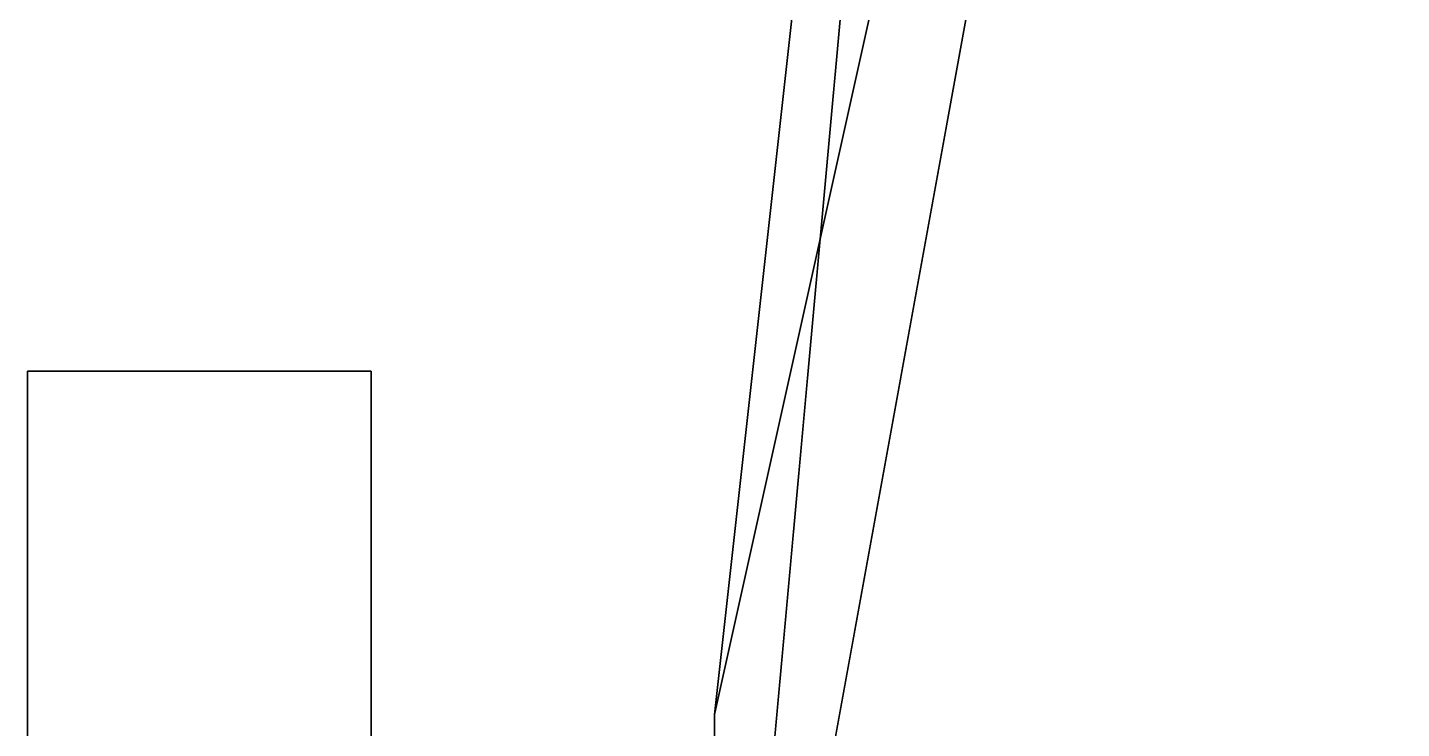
# Model space of a CAD drawing. Extents: x -42728 to 99010, y -18674 to 47645.
# Drawn here: x 67994 to 68174, y 30800.9 to 30892.8 of the extents above; entities that cross this region are included whole.
import ezdxf

# ---------------------------------------------------------------- set-up
doc = ezdxf.new("R2010")
doc.units = 0
doc.header["$LTSCALE"] = 100
doc.header["$MEASUREMENT"] = 0
doc.layers.get('0').update_dxf_attribs({"linetype": 'CONTINUOUS'})
doc.layers.add('00-ELE', color=2, linetype='CONTINUOUS')

# ---------------------------------------------------------------- blocks, each defined once
blk = doc.blocks.new('A$C5B331D8A')
at = {"color": 7, "linetype": 'Continuous'}
for p, q in [((2.4047, 18.7421), (4.4047, 29.7421)), ((4.4047, 29.7421), (2.4047, 18.7421)), ((2.4047, 18.7421), (3.4047, 29.7421)), ((2.4047, 18.7421), (3.4047, 29.7421)), ((3.4047, 29.7421), (2.4047, 18.7421)), ((3.4047, 29.7421), (2.4047, 18.7421)), ((4.4047, 29.7421), (2.4047, 18.7421)), ((2.4047, 18.7421), (3.4047, 29.7421)), ((2.4047, 18.7421), (4.4047, 29.7421)), ((2.4047, 18.7421), (4.4047, 29.7421)), ((4.4047, 29.7421), (2.4047, 18.7421)), ((4.4047, 29.7421), (2.4047, 18.7421)), ((4.4047, 29.7421), (2.4047, 18.7421)), ((2.4047, 18.7421), (4.4047, 29.7421)), ((4.4047, 29.7421), (2.4047, 18.7421)), ((4.4047, 29.7421), (2.4047, 20.7421)), ((4.4047, 29.7421), (2.4047, 20.7421)), ((4.4047, 29.7421), (2.4047, 20.7421)), ((4.4047, 29.7421), (2.4047, 20.7421)), ((2.4047, 20.7421), (4.4047, 29.7421)), ((2.4047, 20.7421), (3.4047, 29.7421)), ((2.4047, 20.7421), (4.4047, 29.7421)), ((3.4047, 29.7421), (2.4047, 20.7421)), ((3.4047, 29.7421), (2.4047, 18.7421)), ((0.4047, 20.7421), (0.4047, 21.7421)), ((0.4047, 21.7421), (1.4047, 21.7421)), ((0.4047, 20.7421), (0.4047, 21.7421)), ((0.4047, 21.7421), (0.4047, 21.7421)), ((0.4047, 21.7421), (0.4047, 20.7421)), ((0.4047, 20.7421), (0.4047, 21.7421)), ((0.4047, 21.7421), (0.4047, 21.7421)), ((0.4047, 21.7421), (0.4047, 20.7421)), ((0.4047, 20.7421), (0.4047, 21.7421)), ((0.4047, 21.7421), (0.4047, 20.7421)), ((1.4047, 21.7421), (0.4047, 21.7421)), ((0.4047, 21.7421), (0.4047, 21.7421)), ((0.4047, 21.7421), (1.4047, 21.7421)), ((0.4047, 21.7421), (0.4047, 21.7421)), ((0.4047, 21.7421), (0.4047, 21.7421)), ((0.4047, 21.7421), (0.4047, 21.7421)), ((0.4047, 21.7421), (0.4047, 21.7421)), ((0.4047, 21.7421), (0.4047, 21.7421)), ((0.4047, 21.7421), (0.4047, 21.7421)), ((0.4047, 21.7421), (0.4047, 21.7421)), ((0.4047, 21.7421), (0.4047, 21.7421)), ((0.4047, 21.7421), (0.4047, 20.7421)), ((0.4047, 20.7421), (0.4047, 21.7421)), ((0.4047, 21.7421), (0.4047, 21.7421)), ((0.4047, 21.7421), (0.4047, 21.7421)), ((0.4047, 20.7421), (0.4047, 21.7421)), ((0.4047, 21.7421), (0.4047, 20.7421)), ((1.4047, 21.7421), (0.4047, 21.7421)), ((0.4047, 21.7421), (0.4047, 21.7421)), ((0.4047, 21.7421), (1.4047, 21.7421)), ((0.4047, 21.7421), (0.4047, 21.7421)), ((0.4047, 21.7421), (0.4047, 21.7421)), ((0.4047, 21.7421), (0.4047, 21.7421)), ((0.4047, 21.7421), (0.4047, 21.7421)), ((0.4047, 21.7421), (0.4047, 21.7421)), ((0.4047, 21.7421), (0.4047, 21.7421)), ((0.4047, 21.7421), (0.4047, 21.7421)), ((0.4047, 21.7421), (0.4047, 21.7421)), ((0.4047, 21.7421), (0.4047, 21.7421)), ((0.4047, 21.7421), (0.4047, 21.7421)), ((0.4047, 21.7421), (0.4047, 21.7421)), ((0.4047, 21.7421), (0.4047, 21.7421)), ((0.4047, 21.7421), (0.4047, 20.7421)), ((0.4047, 20.7421), (0.4047, 21.7421)), ((0.4047, 21.7421), (0.4047, 21.7421)), ((0.4047, 21.7421), (0.4047, 21.7421)), ((0.4047, 20.7421), (0.4047, 21.7421)), ((0.4047, 21.7421), (0.4047, 20.7421)), ((1.4047, 21.7421), (0.4047, 21.7421)), ((0.4047, 21.7421), (0.4047, 21.7421)), ((0.4047, 21.7421), (1.4047, 21.7421)), ((0.4047, 21.7421), (0.4047, 21.7421)), ((0.4047, 21.7421), (0.4047, 21.7421)), ((0.4047, 21.7421), (0.4047, 21.7421)), ((0.4047, 21.7421), (0.4047, 21.7421)), ((0.4047, 21.7421), (0.4047, 21.7421)), ((0.4047, 21.7421), (0.4047, 21.7421)), ((0.4047, 21.7421), (0.4047, 21.7421)), ((0.4047, 21.7421), (0.4047, 21.7421)), ((0.4047, 21.7421), (0.4047, 21.7421)), ((0.4047, 21.7421), (0.4047, 21.7421)), ((0.4047, 21.7421), (0.4047, 21.7421)), ((0.4047, 21.7421), (0.4047, 21.7421)), ((0.4047, 21.7421), (0.4047, 21.7421)), ((0.4047, 21.7421), (0.4047, 21.7421)), ((0.4047, 21.7421), (0.4047, 21.7421)), ((0.4047, 21.7421), (0.4047, 21.7421)), ((0.4047, 21.7421), (0.4047, 20.7421)), ((0.4047, 20.7421), (0.4047, 21.7421)), ((0.4047, 21.7421), (0.4047, 21.7421)), ((0.4047, 21.7421), (0.4047, 21.7421)), ((0.4047, 20.7421), (0.4047, 21.7421)), ((0.4047, 21.7421), (0.4047, 20.7421)), ((1.4047, 21.7421), (0.4047, 21.7421)), ((0.4047, 21.7421), (0.4047, 21.7421)), ((0.4047, 21.7421), (1.4047, 21.7421)), ((0.4047, 21.7421), (0.4047, 21.7421)), ((0.4047, 21.7421), (0.4047, 21.7421)), ((0.4047, 21.7421), (0.4047, 21.7421)), ((0.4047, 21.7421), (0.4047, 21.7421)), ((0.4047, 21.7421), (0.4047, 21.7421)), ((0.4047, 21.7421), (0.4047, 21.7421)), ((0.4047, 21.7421), (0.4047, 21.7421)), ((0.4047, 21.7421), (0.4047, 21.7421)), ((0.4047, 21.7421), (0.4047, 21.7421)), ((0.4047, 21.7421), (0.4047, 21.7421)), ((0.4047, 21.7421), (0.4047, 21.7421)), ((0.4047, 21.7421), (0.4047, 21.7421)), ((0.4047, 21.7421), (0.4047, 21.7421)), ((0.4047, 21.7421), (0.4047, 21.7421)), ((0.4047, 21.7421), (0.4047, 21.7421)), ((0.4047, 21.7421), (0.4047, 21.7421)), ((0.4047, 21.7421), (0.4047, 21.7421)), ((0.4047, 21.7421), (0.4047, 21.7421)), ((0.4047, 21.7421), (0.4047, 21.7421)), ((0.4047, 21.7421), (0.4047, 21.7421)), ((0.4047, 21.7421), (0.4047, 20.7421)), ((0.4047, 20.7421), (0.4047, 21.7421)), ((0.4047, 21.7421), (0.4047, 21.7421)), ((1.4047, 21.7421), (0.4047, 21.7421)), ((0.4047, 21.7421), (0.4047, 21.7421)), ((0.4047, 21.7421), (1.4047, 21.7421)), ((0.4047, 21.7421), (0.4047, 21.7421)), ((0.4047, 21.7421), (0.4047, 21.7421)), ((0.4047, 21.7421), (0.4047, 21.7421)), ((0.4047, 21.7421), (0.4047, 21.7421)), ((0.4047, 21.7421), (0.4047, 21.7421)), ((0.4047, 21.7421), (0.4047, 21.7421)), ((0.4047, 21.7421), (0.4047, 21.7421)), ((0.4047, 21.7421), (0.4047, 21.7421)), ((0.4047, 21.7421), (0.4047, 21.7421)), ((0.4047, 21.7421), (0.4047, 21.7421)), ((0.4047, 21.7421), (0.4047, 21.7421)), ((0.4047, 21.7421), (0.4047, 21.7421)), ((0.4047, 21.7421), (0.4047, 21.7421)), ((0.4047, 21.7421), (0.4047, 21.7421)), ((0.4047, 21.7421), (0.4047, 21.7421)), ((0.4047, 21.7421), (0.4047, 21.7421)), ((0.4047, 21.7421), (0.4047, 21.7421)), ((0.4047, 21.7421), (0.4047, 21.7421)), ((0.4047, 21.7421), (0.4047, 21.7421)), ((0.4047, 21.7421), (0.4047, 21.7421)), ((0.4047, 21.7421), (0.4047, 20.7421)), ((0.4047, 20.7421), (0.4047, 21.7421)), ((0.4047, 21.7421), (0.4047, 21.7421)), ((1.4047, 21.7421), (0.4047, 21.7421)), ((0.4047, 21.7421), (0.4047, 21.7421)), ((0.4047, 21.7421), (1.4047, 21.7421)), ((0.4047, 21.7421), (0.4047, 21.7421)), ((0.4047, 21.7421), (0.4047, 21.7421)), ((0.4047, 21.7421), (0.4047, 21.7421)), ((0.4047, 21.7421), (0.4047, 21.7421)), ((0.4047, 21.7421), (0.4047, 21.7421)), ((0.4047, 21.7421), (0.4047, 21.7421)), ((0.4047, 21.7421), (0.4047, 21.7421)), ((0.4047, 21.7421), (0.4047, 21.7421)), ((0.4047, 21.7421), (0.4047, 21.7421)), ((0.4047, 21.7421), (0.4047, 21.7421)), ((0.4047, 21.7421), (0.4047, 21.7421)), ((0.4047, 21.7421), (0.4047, 21.7421)), ((0.4047, 21.7421), (0.4047, 21.7421)), ((0.4047, 21.7421), (0.4047, 21.7421)), ((0.4047, 21.7421), (0.4047, 21.7421)), ((0.4047, 21.7421), (0.4047, 21.7421)), ((0.4047, 21.7421), (0.4047, 21.7421)), ((0.4047, 21.7421), (0.4047, 21.7421)), ((0.4047, 21.7421), (0.4047, 21.7421)), ((0.4047, 21.7421), (0.4047, 21.7421)), ((0.4047, 21.7421), (0.4047, 20.7421)), ((0.4047, 20.7421), (0.4047, 21.7421)), ((0.4047, 21.7421), (0.4047, 21.7421)), ((1.4047, 21.7421), (0.4047, 21.7421)), ((0.4047, 21.7421), (0.4047, 21.7421)), ((0.4047, 21.7421), (1.4047, 21.7421)), ((0.4047, 21.7421), (0.4047, 21.7421)), ((0.4047, 21.7421), (0.4047, 21.7421)), ((0.4047, 21.7421), (0.4047, 21.7421)), ((0.4047, 21.7421), (0.4047, 21.7421)), ((0.4047, 21.7421), (0.4047, 21.7421)), ((0.4047, 21.7421), (0.4047, 21.7421)), ((0.4047, 21.7421), (0.4047, 21.7421)), ((0.4047, 21.7421), (0.4047, 21.7421)), ((0.4047, 21.7421), (0.4047, 21.7421)), ((0.4047, 21.7421), (0.4047, 21.7421)), ((0.4047, 21.7421), (0.4047, 21.7421)), ((0.4047, 21.7421), (0.4047, 21.7421)), ((0.4047, 21.7421), (0.4047, 21.7421)), ((0.4047, 21.7421), (0.4047, 21.7421)), ((0.4047, 21.7421), (0.4047, 21.7421)), ((0.4047, 21.7421), (0.4047, 21.7421)), ((0.4047, 21.7421), (0.4047, 21.7421)), ((0.4047, 21.7421), (0.4047, 21.7421)), ((0.4047, 21.7421), (0.4047, 21.7421)), ((0.4047, 21.7421), (0.4047, 21.7421)), ((0.4047, 21.7421), (0.4047, 20.7421)), ((0.4047, 20.7421), (0.4047, 21.7421)), ((0.4047, 21.7421), (0.4047, 21.7421)), ((1.4047, 21.7421), (0.4047, 21.7421)), ((0.4047, 21.7421), (0.4047, 21.7421)), ((0.4047, 21.7421), (1.4047, 21.7421)), ((0.4047, 21.7421), (0.4047, 21.7421)), ((0.4047, 21.7421), (0.4047, 21.7421)), ((0.4047, 21.7421), (0.4047, 21.7421)), ((0.4047, 21.7421), (0.4047, 21.7421)), ((0.4047, 21.7421), (0.4047, 21.7421)), ((0.4047, 21.7421), (0.4047, 21.7421)), ((0.4047, 21.7421), (0.4047, 21.7421)), ((0.4047, 21.7421), (0.4047, 21.7421)), ((0.4047, 21.7421), (0.4047, 21.7421)), ((0.4047, 21.7421), (0.4047, 21.7421)), ((0.4047, 21.7421), (0.4047, 21.7421)), ((0.4047, 21.7421), (0.4047, 21.7421)), ((0.4047, 21.7421), (0.4047, 21.7421)), ((0.4047, 21.7421), (0.4047, 21.7421)), ((0.4047, 21.7421), (0.4047, 21.7421)), ((0.4047, 21.7421), (0.4047, 21.7421)), ((0.4047, 21.7421), (0.4047, 21.7421)), ((0.4047, 21.7421), (0.4047, 21.7421)), ((0.4047, 21.7421), (0.4047, 21.7421)), ((0.4047, 21.7421), (0.4047, 21.7421)), ((0.4047, 21.7421), (0.4047, 20.7421)), ((0.4047, 20.7421), (0.4047, 21.7421)), ((0.4047, 21.7421), (0.4047, 21.7421)), ((1.4047, 21.7421), (0.4047, 21.7421)), ((0.4047, 21.7421), (0.4047, 21.7421)), ((0.4047, 21.7421), (1.4047, 21.7421)), ((0.4047, 21.7421), (0.4047, 21.7421)), ((0.4047, 21.7421), (0.4047, 21.7421)), ((0.4047, 21.7421), (0.4047, 21.7421)), ((0.4047, 21.7421), (0.4047, 21.7421)), ((0.4047, 21.7421), (0.4047, 21.7421)), ((0.4047, 21.7421), (0.4047, 21.7421)), ((0.4047, 21.7421), (0.4047, 21.7421)), ((0.4047, 21.7421), (0.4047, 21.7421)), ((0.4047, 21.7421), (0.4047, 21.7421)), ((0.4047, 21.7421), (0.4047, 21.7421)), ((0.4047, 21.7421), (0.4047, 21.7421)), ((0.4047, 21.7421), (0.4047, 21.7421)), ((0.4047, 21.7421), (0.4047, 21.7421)), ((0.4047, 21.7421), (0.4047, 21.7421)), ((0.4047, 21.7421), (0.4047, 21.7421)), ((0.4047, 21.7421), (0.4047, 21.7421)), ((0.4047, 21.7421), (0.4047, 21.7421)), ((0.4047, 21.7421), (0.4047, 21.7421)), ((0.4047, 21.7421), (0.4047, 21.7421)), ((0.4047, 21.7421), (0.4047, 21.7421)), ((0.4047, 21.7421), (0.4047, 20.7421)), ((0.4047, 20.7421), (0.4047, 21.7421)), ((0.4047, 21.7421), (0.4047, 21.7421)), ((1.4047, 21.7421), (0.4047, 21.7421)), ((0.4047, 21.7421), (0.4047, 21.7421)), ((0.4047, 21.7421), (1.4047, 21.7421)), ((0.4047, 21.7421), (0.4047, 21.7421)), ((0.4047, 21.7421), (0.4047, 21.7421)), ((0.4047, 21.7421), (0.4047, 21.7421)), ((0.4047, 21.7421), (0.4047, 21.7421)), ((0.4047, 21.7421), (0.4047, 21.7421)), ((0.4047, 21.7421), (0.4047, 21.7421)), ((0.4047, 21.7421), (0.4047, 21.7421)), ((0.4047, 21.7421), (0.4047, 21.7421)), ((0.4047, 21.7421), (0.4047, 21.7421)), ((0.4047, 21.7421), (0.4047, 21.7421)), ((0.4047, 21.7421), (0.4047, 21.7421)), ((0.4047, 21.7421), (0.4047, 21.7421)), ((0.4047, 21.7421), (0.4047, 21.7421)), ((0.4047, 21.7421), (0.4047, 21.7421)), ((0.4047, 21.7421), (0.4047, 21.7421)), ((0.4047, 21.7421), (0.4047, 21.7421)), ((0.4047, 21.7421), (0.4047, 21.7421)), ((0.4047, 21.7421), (0.4047, 20.7421)), ((0.4047, 20.7421), (0.4047, 21.7421)), ((0.4047, 21.7421), (0.4047, 21.7421)), ((0.4047, 21.7421), (0.4047, 20.7421)), ((0.4047, 20.7421), (0.4047, 21.7421)), ((1.4047, 21.7421), (0.4047, 21.7421)), ((0.4047, 21.7421), (0.4047, 21.7421)), ((0.4047, 21.7421), (1.4047, 21.7421)), ((0.4047, 21.7421), (0.4047, 21.7421)), ((0.4047, 21.7421), (0.4047, 21.7421)), ((0.4047, 21.7421), (0.4047, 21.7421)), ((0.4047, 21.7421), (0.4047, 21.7421)), ((0.4047, 21.7421), (0.4047, 21.7421)), ((0.4047, 21.7421), (0.4047, 21.7421)), ((0.4047, 21.7421), (0.4047, 21.7421)), ((0.4047, 21.7421), (0.4047, 21.7421)), ((0.4047, 21.7421), (0.4047, 21.7421)), ((0.4047, 21.7421), (0.4047, 21.7421)), ((0.4047, 21.7421), (0.4047, 21.7421)), ((0.4047, 21.7421), (0.4047, 21.7421)), ((0.4047, 21.7421), (0.4047, 21.7421)), ((0.4047, 21.7421), (0.4047, 20.7421)), ((0.4047, 20.7421), (0.4047, 21.7421)), ((0.4047, 21.7421), (0.4047, 21.7421)), ((0.4047, 21.7421), (0.4047, 20.7421)), ((0.4047, 20.7421), (0.4047, 21.7421)), ((1.4047, 21.7421), (0.4047, 21.7421)), ((0.4047, 21.7421), (0.4047, 21.7421)), ((0.4047, 21.7421), (1.4047, 21.7421)), ((0.4047, 21.7421), (0.4047, 21.7421)), ((0.4047, 21.7421), (0.4047, 21.7421)), ((0.4047, 21.7421), (0.4047, 21.7421)), ((0.4047, 21.7421), (0.4047, 21.7421)), ((0.4047, 21.7421), (0.4047, 21.7421)), ((0.4047, 21.7421), (0.4047, 21.7421)), ((0.4047, 21.7421), (0.4047, 21.7421)), ((0.4047, 21.7421), (0.4047, 21.7421)), ((0.4047, 21.7421), (0.4047, 21.7421)), ((0.4047, 21.7421), (0.4047, 21.7421)), ((0.4047, 21.7421), (0.4047, 21.7421)), ((0.4047, 21.7421), (0.4047, 21.7421)), ((0.4047, 21.7421), (0.4047, 20.7421)), ((0.4047, 20.7421), (0.4047, 21.7421)), ((0.4047, 21.7421), (0.4047, 21.7421)), ((1.4047, 21.7421), (0.4047, 21.7421)), ((0.4047, 21.7421), (0.4047, 20.7421)), ((0.4047, 21.7421), (0.4047, 21.7421)), ((0.4047, 21.7421), (0.4047, 20.7421)), ((0.4047, 20.7421), (0.4047, 21.7421)), ((0.4047, 21.7421), (0.4047, 21.7421)), ((0.4047, 21.7421), (0.4047, 20.7421)), ((0.4047, 20.7421), (0.4047, 21.7421)), ((0.4047, 21.7421), (0.4047, 21.7421)), ((0.4047, 21.7421), (0.4047, 20.7421)), ((0.4047, 20.7421), (0.4047, 21.7421)), ((0.4047, 21.7421), (0.4047, 20.7421)), ((0.4047, 20.7421), (0.4047, 21.7421)), ((1.4047, 20.7421), (1.4047, 21.7421)), ((1.4047, 21.7421), (1.4047, 20.7421)), ((1.4047, 20.7421), (1.4047, 21.7421)), ((1.4047, 21.7421), (1.4047, 21.7421)), ((1.4047, 21.7421), (1.4047, 20.7421)), ((1.4047, 20.7421), (1.4047, 21.7421)), ((1.4047, 21.7421), (1.4047, 21.7421)), ((1.4047, 21.7421), (1.4047, 20.7421)), ((1.4047, 21.7421), (1.4047, 20.7421)), ((1.4047, 20.7421), (1.4047, 21.7421)), ((1.4047, 21.7421), (1.4047, 21.7421)), ((1.4047, 21.7421), (1.4047, 21.7421)), ((1.4047, 21.7421), (1.4047, 20.7421)), ((1.4047, 21.7421), (1.4047, 21.7421)), ((1.4047, 21.7421), (1.4047, 21.7421)), ((1.4047, 21.7421), (1.4047, 21.7421)), ((1.4047, 21.7421), (1.4047, 21.7421)), ((1.4047, 21.7421), (1.4047, 21.7421)), ((1.4047, 21.7421), (1.4047, 21.7421)), ((1.4047, 21.7421), (1.4047, 21.7421)), ((1.4047, 21.7421), (1.4047, 21.7421)), ((1.4047, 21.7421), (1.4047, 21.7421)), ((1.4047, 20.7421), (1.4047, 21.7421)), ((1.4047, 21.7421), (1.4047, 20.7421)), ((1.4047, 21.7421), (1.4047, 21.7421)), ((1.4047, 21.7421), (1.4047, 21.7421)), ((1.4047, 21.7421), (1.4047, 21.7421)), ((1.4047, 21.7421), (1.4047, 21.7421)), ((1.4047, 21.7421), (1.4047, 21.7421)), ((1.4047, 21.7421), (1.4047, 21.7421)), ((1.4047, 21.7421), (1.4047, 21.7421)), ((1.4047, 21.7421), (1.4047, 21.7421)), ((1.4047, 21.7421), (1.4047, 21.7421)), ((1.4047, 21.7421), (1.4047, 21.7421)), ((1.4047, 21.7421), (1.4047, 21.7421)), ((1.4047, 21.7421), (1.4047, 21.7421)), ((1.4047, 21.7421), (1.4047, 21.7421)), ((1.4047, 20.7421), (1.4047, 21.7421)), ((1.4047, 21.7421), (1.4047, 20.7421)), ((1.4047, 20.7421), (1.4047, 21.7421)), ((1.4047, 21.7421), (1.4047, 21.7421)), ((1.4047, 21.7421), (1.4047, 21.7421)), ((1.4047, 21.7421), (1.4047, 20.7421)), ((1.4047, 21.7421), (1.4047, 21.7421)), ((1.4047, 21.7421), (1.4047, 21.7421)), ((1.4047, 21.7421), (1.4047, 21.7421)), ((1.4047, 21.7421), (1.4047, 21.7421)), ((1.4047, 21.7421), (1.4047, 21.7421)), ((1.4047, 21.7421), (1.4047, 21.7421)), ((1.4047, 21.7421), (1.4047, 21.7421)), ((1.4047, 21.7421), (1.4047, 21.7421)), ((1.4047, 21.7421), (1.4047, 21.7421)), ((1.4047, 21.7421), (1.4047, 21.7421)), ((1.4047, 21.7421), (1.4047, 21.7421)), ((1.4047, 21.7421), (1.4047, 21.7421)), ((1.4047, 21.7421), (1.4047, 21.7421)), ((1.4047, 20.7421), (1.4047, 21.7421)), ((1.4047, 21.7421), (1.4047, 20.7421)), ((1.4047, 20.7421), (1.4047, 21.7421)), ((1.4047, 21.7421), (1.4047, 21.7421)), ((1.4047, 21.7421), (1.4047, 21.7421)), ((1.4047, 21.7421), (1.4047, 20.7421)), ((1.4047, 21.7421), (1.4047, 21.7421)), ((1.4047, 21.7421), (1.4047, 21.7421)), ((1.4047, 21.7421), (1.4047, 21.7421)), ((1.4047, 21.7421), (1.4047, 21.7421)), ((1.4047, 21.7421), (1.4047, 21.7421)), ((1.4047, 21.7421), (1.4047, 21.7421)), ((1.4047, 21.7421), (1.4047, 21.7421)), ((1.4047, 21.7421), (1.4047, 21.7421)), ((1.4047, 21.7421), (1.4047, 21.7421)), ((1.4047, 21.7421), (1.4047, 21.7421)), ((1.4047, 21.7421), (1.4047, 21.7421)), ((1.4047, 21.7421), (1.4047, 21.7421)), ((1.4047, 21.7421), (1.4047, 21.7421)), ((1.4047, 21.7421), (1.4047, 21.7421)), ((1.4047, 21.7421), (1.4047, 21.7421)), ((1.4047, 21.7421), (1.4047, 21.7421)), ((1.4047, 21.7421), (1.4047, 21.7421)), ((1.4047, 20.7421), (1.4047, 21.7421)), ((1.4047, 21.7421), (1.4047, 21.7421)), ((1.4047, 21.7421), (1.4047, 20.7421)), ((1.4047, 21.7421), (1.4047, 21.7421)), ((1.4047, 21.7421), (1.4047, 21.7421)), ((1.4047, 21.7421), (1.4047, 21.7421)), ((1.4047, 21.7421), (1.4047, 21.7421)), ((1.4047, 21.7421), (1.4047, 21.7421)), ((1.4047, 21.7421), (1.4047, 21.7421)), ((1.4047, 21.7421), (1.4047, 21.7421)), ((1.4047, 21.7421), (1.4047, 21.7421)), ((1.4047, 21.7421), (1.4047, 21.7421)), ((1.4047, 21.7421), (1.4047, 21.7421)), ((1.4047, 21.7421), (1.4047, 21.7421)), ((1.4047, 21.7421), (1.4047, 21.7421)), ((1.4047, 21.7421), (1.4047, 21.7421)), ((1.4047, 21.7421), (1.4047, 21.7421)), ((1.4047, 21.7421), (1.4047, 21.7421)), ((1.4047, 21.7421), (1.4047, 21.7421)), ((1.4047, 21.7421), (1.4047, 21.7421)), ((1.4047, 21.7421), (1.4047, 21.7421)), ((1.4047, 21.7421), (1.4047, 21.7421)), ((1.4047, 21.7421), (1.4047, 21.7421)), ((1.4047, 21.7421), (1.4047, 21.7421)), ((1.4047, 20.7421), (1.4047, 21.7421)), ((1.4047, 21.7421), (1.4047, 21.7421)), ((1.4047, 21.7421), (1.4047, 20.7421)), ((1.4047, 21.7421), (1.4047, 21.7421)), ((1.4047, 21.7421), (1.4047, 21.7421)), ((1.4047, 21.7421), (1.4047, 21.7421)), ((1.4047, 21.7421), (1.4047, 21.7421)), ((1.4047, 21.7421), (1.4047, 21.7421)), ((1.4047, 21.7421), (1.4047, 21.7421)), ((1.4047, 21.7421), (1.4047, 21.7421)), ((1.4047, 21.7421), (1.4047, 21.7421)), ((1.4047, 21.7421), (1.4047, 21.7421)), ((1.4047, 21.7421), (1.4047, 21.7421)), ((1.4047, 21.7421), (1.4047, 21.7421)), ((1.4047, 21.7421), (1.4047, 21.7421)), ((1.4047, 21.7421), (1.4047, 21.7421)), ((1.4047, 21.7421), (1.4047, 21.7421)), ((1.4047, 21.7421), (1.4047, 21.7421)), ((1.4047, 21.7421), (1.4047, 21.7421)), ((1.4047, 21.7421), (1.4047, 21.7421)), ((1.4047, 21.7421), (1.4047, 21.7421)), ((1.4047, 21.7421), (1.4047, 21.7421)), ((1.4047, 21.7421), (1.4047, 21.7421)), ((1.4047, 21.7421), (1.4047, 21.7421)), ((1.4047, 20.7421), (1.4047, 21.7421)), ((1.4047, 21.7421), (1.4047, 21.7421)), ((1.4047, 21.7421), (1.4047, 20.7421)), ((1.4047, 21.7421), (1.4047, 21.7421)), ((1.4047, 21.7421), (1.4047, 21.7421)), ((1.4047, 21.7421), (1.4047, 21.7421)), ((1.4047, 21.7421), (1.4047, 21.7421)), ((1.4047, 21.7421), (1.4047, 21.7421)), ((1.4047, 21.7421), (1.4047, 21.7421)), ((1.4047, 21.7421), (1.4047, 21.7421)), ((1.4047, 21.7421), (1.4047, 21.7421)), ((1.4047, 21.7421), (1.4047, 21.7421)), ((1.4047, 21.7421), (1.4047, 21.7421)), ((1.4047, 21.7421), (1.4047, 21.7421)), ((1.4047, 21.7421), (1.4047, 21.7421)), ((1.4047, 21.7421), (1.4047, 21.7421)), ((1.4047, 21.7421), (1.4047, 21.7421)), ((1.4047, 21.7421), (1.4047, 21.7421)), ((1.4047, 21.7421), (1.4047, 21.7421)), ((1.4047, 21.7421), (1.4047, 21.7421)), ((1.4047, 21.7421), (1.4047, 21.7421)), ((1.4047, 21.7421), (1.4047, 21.7421)), ((1.4047, 21.7421), (1.4047, 21.7421)), ((1.4047, 21.7421), (1.4047, 21.7421)), ((1.4047, 20.7421), (1.4047, 21.7421)), ((1.4047, 21.7421), (1.4047, 21.7421)), ((1.4047, 21.7421), (1.4047, 20.7421)), ((1.4047, 21.7421), (1.4047, 21.7421)), ((1.4047, 21.7421), (1.4047, 21.7421)), ((1.4047, 21.7421), (1.4047, 21.7421)), ((1.4047, 21.7421), (1.4047, 21.7421)), ((1.4047, 21.7421), (1.4047, 21.7421)), ((1.4047, 21.7421), (1.4047, 21.7421)), ((1.4047, 21.7421), (1.4047, 21.7421)), ((1.4047, 21.7421), (1.4047, 21.7421)), ((1.4047, 21.7421), (1.4047, 21.7421)), ((1.4047, 21.7421), (1.4047, 21.7421)), ((1.4047, 21.7421), (1.4047, 21.7421)), ((1.4047, 21.7421), (1.4047, 21.7421)), ((1.4047, 21.7421), (1.4047, 21.7421)), ((1.4047, 21.7421), (1.4047, 21.7421)), ((1.4047, 21.7421), (1.4047, 21.7421)), ((1.4047, 21.7421), (1.4047, 21.7421)), ((1.4047, 21.7421), (1.4047, 21.7421)), ((1.4047, 21.7421), (1.4047, 21.7421)), ((1.4047, 21.7421), (1.4047, 21.7421)), ((1.4047, 21.7421), (1.4047, 21.7421)), ((1.4047, 21.7421), (1.4047, 21.7421)), ((1.4047, 20.7421), (1.4047, 21.7421)), ((1.4047, 21.7421), (1.4047, 21.7421)), ((1.4047, 21.7421), (1.4047, 20.7421)), ((1.4047, 21.7421), (1.4047, 21.7421)), ((1.4047, 21.7421), (1.4047, 21.7421)), ((1.4047, 21.7421), (1.4047, 21.7421)), ((1.4047, 21.7421), (1.4047, 21.7421)), ((1.4047, 21.7421), (1.4047, 21.7421)), ((1.4047, 21.7421), (1.4047, 21.7421)), ((1.4047, 21.7421), (1.4047, 21.7421)), ((1.4047, 21.7421), (1.4047, 21.7421)), ((1.4047, 21.7421), (1.4047, 21.7421)), ((1.4047, 21.7421), (1.4047, 21.7421)), ((1.4047, 21.7421), (1.4047, 21.7421)), ((1.4047, 21.7421), (1.4047, 21.7421)), ((1.4047, 21.7421), (1.4047, 21.7421)), ((1.4047, 21.7421), (1.4047, 21.7421)), ((1.4047, 21.7421), (1.4047, 21.7421)), ((1.4047, 21.7421), (1.4047, 21.7421)), ((1.4047, 21.7421), (1.4047, 21.7421)), ((1.4047, 21.7421), (1.4047, 21.7421)), ((1.4047, 21.7421), (1.4047, 21.7421)), ((1.4047, 21.7421), (1.4047, 21.7421)), ((1.4047, 21.7421), (1.4047, 21.7421)), ((1.4047, 20.7421), (1.4047, 21.7421)), ((1.4047, 21.7421), (1.4047, 21.7421)), ((1.4047, 21.7421), (1.4047, 20.7421)), ((1.4047, 21.7421), (1.4047, 21.7421)), ((1.4047, 21.7421), (1.4047, 21.7421)), ((1.4047, 21.7421), (1.4047, 21.7421)), ((1.4047, 21.7421), (1.4047, 21.7421)), ((1.4047, 21.7421), (1.4047, 21.7421)), ((1.4047, 21.7421), (1.4047, 21.7421)), ((1.4047, 21.7421), (1.4047, 21.7421)), ((1.4047, 21.7421), (1.4047, 21.7421)), ((1.4047, 21.7421), (1.4047, 21.7421)), ((1.4047, 21.7421), (1.4047, 21.7421)), ((1.4047, 21.7421), (1.4047, 21.7421)), ((1.4047, 21.7421), (1.4047, 21.7421)), ((1.4047, 21.7421), (1.4047, 21.7421)), ((1.4047, 21.7421), (1.4047, 21.7421)), ((1.4047, 21.7421), (1.4047, 21.7421)), ((1.4047, 21.7421), (1.4047, 21.7421)), ((1.4047, 21.7421), (1.4047, 21.7421)), ((1.4047, 21.7421), (1.4047, 21.7421)), ((1.4047, 21.7421), (1.4047, 21.7421)), ((1.4047, 21.7421), (1.4047, 21.7421)), ((1.4047, 21.7421), (1.4047, 21.7421)), ((1.4047, 20.7421), (1.4047, 21.7421)), ((1.4047, 21.7421), (1.4047, 20.7421)), ((1.4047, 21.7421), (1.4047, 21.7421)), ((1.4047, 21.7421), (1.4047, 21.7421)), ((1.4047, 21.7421), (1.4047, 20.7421)), ((1.4047, 20.7421), (1.4047, 21.7421)), ((1.4047, 21.7421), (1.4047, 21.7421)), ((1.4047, 21.7421), (1.4047, 21.7421)), ((1.4047, 21.7421), (1.4047, 21.7421)), ((1.4047, 21.7421), (1.4047, 21.7421)), ((1.4047, 21.7421), (1.4047, 21.7421)), ((1.4047, 21.7421), (1.4047, 21.7421)), ((1.4047, 21.7421), (1.4047, 21.7421)), ((1.4047, 21.7421), (1.4047, 21.7421)), ((1.4047, 21.7421), (1.4047, 21.7421)), ((1.4047, 21.7421), (1.4047, 21.7421)), ((1.4047, 21.7421), (1.4047, 21.7421)), ((1.4047, 21.7421), (1.4047, 21.7421)), ((1.4047, 21.7421), (1.4047, 21.7421)), ((1.4047, 21.7421), (1.4047, 21.7421)), ((1.4047, 21.7421), (1.4047, 21.7421)), ((1.4047, 21.7421), (1.4047, 21.7421)), ((1.4047, 21.7421), (1.4047, 21.7421)), ((1.4047, 20.7421), (1.4047, 21.7421)), ((1.4047, 21.7421), (1.4047, 20.7421)), ((1.4047, 21.7421), (1.4047, 21.7421)), ((1.4047, 21.7421), (1.4047, 21.7421)), ((1.4047, 21.7421), (1.4047, 20.7421)), ((1.4047, 20.7421), (1.4047, 21.7421)), ((1.4047, 21.7421), (1.4047, 21.7421)), ((1.4047, 21.7421), (1.4047, 21.7421)), ((1.4047, 21.7421), (1.4047, 21.7421)), ((1.4047, 21.7421), (1.4047, 21.7421)), ((1.4047, 21.7421), (1.4047, 21.7421)), ((1.4047, 21.7421), (1.4047, 21.7421)), ((1.4047, 21.7421), (1.4047, 21.7421)), ((1.4047, 21.7421), (1.4047, 21.7421)), ((1.4047, 21.7421), (1.4047, 21.7421)), ((1.4047, 21.7421), (1.4047, 21.7421)), ((1.4047, 21.7421), (1.4047, 21.7421)), ((1.4047, 21.7421), (1.4047, 21.7421)), ((1.4047, 21.7421), (1.4047, 21.7421)), ((1.4047, 20.7421), (1.4047, 21.7421)), ((1.4047, 21.7421), (1.4047, 21.7421)), ((1.4047, 21.7421), (1.4047, 20.7421)), ((1.4047, 21.7421), (1.4047, 21.7421)), ((1.4047, 21.7421), (1.4047, 20.7421)), ((1.4047, 20.7421), (1.4047, 21.7421)), ((1.4047, 21.7421), (1.4047, 21.7421)), ((1.4047, 21.7421), (1.4047, 20.7421)), ((1.4047, 20.7421), (1.4047, 21.7421)), ((1.4047, 21.7421), (1.4047, 21.7421)), ((1.4047, 21.7421), (1.4047, 20.7421)), ((1.4047, 20.7421), (1.4047, 21.7421)), ((1.4047, 20.7421), (1.4047, 21.7421)), ((1.4047, 20.7421), (1.4047, 21.7421)), ((1.4047, 21.7421), (1.4047, 20.7421)), ((0.4047, 18.7421), (0.4047, 20.7421)), ((0.4047, 18.7421), (0.4047, 20.7421)), ((0.4047, 20.7421), (0.4047, 20.7421)), ((0.4047, 20.7421), (0.4047, 18.7421)), ((0.4047, 18.7421), (0.4047, 20.7421)), ((0.4047, 20.7421), (0.4047, 20.7421)), ((0.4047, 20.7421), (0.4047, 18.7421)), ((0.4047, 18.7421), (0.4047, 20.7421)), ((0.4047, 20.7421), (0.4047, 20.7421)), ((0.4047, 20.7421), (0.4047, 18.7421)), ((0.4047, 18.7421), (0.4047, 20.7421)), ((0.4047, 20.7421), (0.4047, 18.7421)), ((0.4047, 20.7421), (0.4047, 20.7421)), ((0.4047, 20.7421), (0.4047, 20.7421)), ((0.4047, 20.7421), (0.4047, 20.7421)), ((0.4047, 20.7421), (0.4047, 20.7421)), ((0.4047, 20.7421), (0.4047, 20.7421)), ((0.4047, 20.7421), (0.4047, 20.7421)), ((0.4047, 20.7421), (0.4047, 20.7421)), ((0.4047, 20.7421), (0.4047, 20.7421)), ((0.4047, 20.7421), (0.4047, 20.7421)), ((0.4047, 20.7421), (0.4047, 20.7421)), ((0.4047, 20.7421), (0.4047, 20.7421)), ((0.4047, 20.7421), (0.4047, 20.7421)), ((0.4047, 20.7421), (0.4047, 20.7421)), ((0.4047, 20.7421), (0.4047, 18.7421)), ((0.4047, 18.7421), (0.4047, 20.7421)), ((0.4047, 20.7421), (0.4047, 20.7421)), ((0.4047, 20.7421), (0.4047, 20.7421)), ((0.4047, 18.7421), (0.4047, 20.7421)), ((0.4047, 20.7421), (0.4047, 20.7421)), ((0.4047, 20.7421), (0.4047, 18.7421)), ((0.4047, 18.7421), (0.4047, 20.7421)), ((0.4047, 20.7421), (0.4047, 20.7421)), ((0.4047, 20.7421), (0.4047, 18.7421)), ((0.4047, 18.7421), (0.4047, 20.7421)), ((0.4047, 20.7421), (0.4047, 20.7421)), ((0.4047, 20.7421), (0.4047, 18.7421)), ((0.4047, 20.7421), (0.4047, 18.7421)), ((0.4047, 20.7421), (0.4047, 20.7421)), ((0.4047, 20.7421), (0.4047, 20.7421)), ((0.4047, 20.7421), (0.4047, 20.7421)), ((0.4047, 20.7421), (0.4047, 20.7421)), ((0.4047, 20.7421), (0.4047, 20.7421)), ((0.4047, 20.7421), (0.4047, 20.7421)), ((0.4047, 20.7421), (0.4047, 20.7421)), ((0.4047, 20.7421), (0.4047, 20.7421)), ((0.4047, 20.7421), (0.4047, 20.7421)), ((0.4047, 20.7421), (0.4047, 20.7421)), ((0.4047, 20.7421), (0.4047, 20.7421)), ((0.4047, 20.7421), (0.4047, 20.7421)), ((0.4047, 20.7421), (0.4047, 20.7421)), ((0.4047, 20.7421), (0.4047, 20.7421)), ((0.4047, 20.7421), (0.4047, 20.7421)), ((0.4047, 20.7421), (0.4047, 20.7421)), ((0.4047, 20.7421), (0.4047, 20.7421)), ((0.4047, 20.7421), (0.4047, 20.7421)), ((0.4047, 20.7421), (0.4047, 20.7421)), ((0.4047, 20.7421), (0.4047, 20.7421)), ((0.4047, 20.7421), (0.4047, 20.7421)), ((0.4047, 20.7421), (0.4047, 20.7421)), ((0.4047, 20.7421), (0.4047, 20.7421)), ((0.4047, 20.7421), (0.4047, 20.7421)), ((0.4047, 20.7421), (0.4047, 20.7421)), ((0.4047, 20.7421), (0.4047, 20.7421)), ((0.4047, 20.7421), (0.4047, 20.7421)), ((0.4047, 20.7421), (0.4047, 20.7421)), ((0.4047, 20.7421), (0.4047, 20.7421)), ((0.4047, 20.7421), (0.4047, 20.7421)), ((0.4047, 20.7421), (0.4047, 20.7421)), ((0.4047, 20.7421), (0.4047, 20.7421)), ((0.4047, 20.7421), (0.4047, 20.7421)), ((0.4047, 20.7421), (0.4047, 20.7421)), ((0.4047, 20.7421), (0.4047, 20.7421)), ((0.4047, 20.7421), (0.4047, 20.7421)), ((0.4047, 20.7421), (0.4047, 20.7421)), ((0.4047, 20.7421), (0.4047, 20.7421)), ((0.4047, 20.7421), (0.4047, 20.7421)), ((0.4047, 20.7421), (0.4047, 20.7421)), ((0.4047, 20.7421), (0.4047, 20.7421)), ((0.4047, 20.7421), (0.4047, 20.7421)), ((0.4047, 20.7421), (0.4047, 20.7421)), ((0.4047, 20.7421), (0.4047, 20.7421)), ((0.4047, 20.7421), (0.4047, 20.7421)), ((0.4047, 20.7421), (0.4047, 20.7421)), ((0.4047, 20.7421), (0.4047, 20.7421)), ((0.4047, 20.7421), (0.4047, 20.7421)), ((0.4047, 20.7421), (0.4047, 20.7421)), ((0.4047, 20.7421), (0.4047, 20.7421)), ((0.4047, 20.7421), (0.4047, 20.7421)), ((0.4047, 20.7421), (0.4047, 20.7421)), ((0.4047, 20.7421), (0.4047, 20.7421)), ((0.4047, 20.7421), (0.4047, 20.7421)), ((0.4047, 20.7421), (0.4047, 20.7421)), ((0.4047, 20.7421), (0.4047, 20.7421)), ((0.4047, 20.7421), (0.4047, 20.7421)), ((0.4047, 20.7421), (0.4047, 20.7421)), ((0.4047, 20.7421), (0.4047, 20.7421)), ((0.4047, 20.7421), (0.4047, 20.7421)), ((0.4047, 20.7421), (0.4047, 20.7421)), ((0.4047, 20.7421), (0.4047, 20.7421)), ((0.4047, 20.7421), (0.4047, 20.7421)), ((0.4047, 20.7421), (0.4047, 20.7421)), ((0.4047, 20.7421), (0.4047, 20.7421)), ((0.4047, 20.7421), (0.4047, 20.7421)), ((0.4047, 20.7421), (0.4047, 20.7421)), ((0.4047, 20.7421), (0.4047, 20.7421)), ((0.4047, 20.7421), (0.4047, 20.7421)), ((0.4047, 20.7421), (0.4047, 20.7421)), ((0.4047, 20.7421), (0.4047, 20.7421)), ((0.4047, 20.7421), (0.4047, 20.7421)), ((0.4047, 20.7421), (0.4047, 20.7421)), ((0.4047, 20.7421), (0.4047, 20.7421)), ((0.4047, 20.7421), (0.4047, 20.7421)), ((0.4047, 20.7421), (0.4047, 20.7421)), ((0.4047, 20.7421), (0.4047, 20.7421)), ((0.4047, 20.7421), (0.4047, 20.7421)), ((0.4047, 20.7421), (0.4047, 20.7421)), ((0.4047, 20.7421), (0.4047, 20.7421)), ((0.4047, 20.7421), (0.4047, 20.7421)), ((0.4047, 20.7421), (0.4047, 20.7421)), ((0.4047, 20.7421), (0.4047, 20.7421)), ((0.4047, 20.7421), (0.4047, 20.7421)), ((0.4047, 20.7421), (0.4047, 20.7421)), ((0.4047, 20.7421), (0.4047, 20.7421)), ((0.4047, 20.7421), (0.4047, 20.7421)), ((0.4047, 20.7421), (0.4047, 20.7421)), ((0.4047, 20.7421), (0.4047, 20.7421)), ((0.4047, 20.7421), (0.4047, 20.7421)), ((0.4047, 20.7421), (0.4047, 20.7421)), ((0.4047, 20.7421), (0.4047, 20.7421)), ((0.4047, 20.7421), (0.4047, 20.7421)), ((0.4047, 20.7421), (0.4047, 20.7421)), ((0.4047, 20.7421), (0.4047, 20.7421)), ((0.4047, 20.7421), (0.4047, 20.7421)), ((0.4047, 20.7421), (0.4047, 20.7421)), ((0.4047, 20.7421), (0.4047, 20.7421)), ((0.4047, 20.7421), (0.4047, 20.7421)), ((0.4047, 20.7421), (0.4047, 20.7421)), ((0.4047, 20.7421), (0.4047, 20.7421)), ((0.4047, 20.7421), (0.4047, 20.7421)), ((0.4047, 20.7421), (0.4047, 20.7421)), ((0.4047, 20.7421), (0.4047, 20.7421)), ((0.4047, 20.7421), (0.4047, 20.7421)), ((0.4047, 20.7421), (0.4047, 20.7421)), ((0.4047, 20.7421), (0.4047, 20.7421)), ((0.4047, 20.7421), (0.4047, 20.7421)), ((0.4047, 20.7421), (0.4047, 20.7421)), ((0.4047, 20.7421), (0.4047, 20.7421)), ((0.4047, 20.7421), (0.4047, 20.7421)), ((0.4047, 20.7421), (0.4047, 20.7421)), ((0.4047, 20.7421), (0.4047, 20.7421)), ((0.4047, 20.7421), (0.4047, 20.7421)), ((0.4047, 20.7421), (0.4047, 20.7421)), ((0.4047, 20.7421), (0.4047, 20.7421)), ((0.4047, 20.7421), (0.4047, 20.7421)), ((0.4047, 20.7421), (0.4047, 20.7421)), ((0.4047, 20.7421), (0.4047, 20.7421)), ((0.4047, 20.7421), (0.4047, 20.7421)), ((0.4047, 20.7421), (0.4047, 20.7421)), ((0.4047, 20.7421), (0.4047, 20.7421)), ((0.4047, 20.7421), (0.4047, 20.7421)), ((0.4047, 20.7421), (0.4047, 20.7421)), ((0.4047, 20.7421), (0.4047, 20.7421)), ((0.4047, 20.7421), (0.4047, 20.7421)), ((0.4047, 20.7421), (0.4047, 20.7421)), ((0.4047, 20.7421), (0.4047, 20.7421)), ((0.4047, 20.7421), (0.4047, 20.7421)), ((0.4047, 20.7421), (0.4047, 20.7421)), ((0.4047, 20.7421), (0.4047, 20.7421)), ((0.4047, 20.7421), (0.4047, 20.7421)), ((0.4047, 20.7421), (0.4047, 20.7421)), ((0.4047, 20.7421), (0.4047, 20.7421)), ((0.4047, 20.7421), (0.4047, 20.7421)), ((0.4047, 20.7421), (0.4047, 20.7421)), ((0.4047, 20.7421), (0.4047, 20.7421)), ((0.4047, 20.7421), (0.4047, 20.7421)), ((0.4047, 20.7421), (0.4047, 20.7421)), ((0.4047, 20.7421), (0.4047, 20.7421)), ((0.4047, 20.7421), (0.4047, 20.7421)), ((0.4047, 20.7421), (0.4047, 20.7421)), ((0.4047, 20.7421), (0.4047, 20.7421)), ((0.4047, 20.7421), (0.4047, 20.7421)), ((0.4047, 20.7421), (0.4047, 20.7421)), ((0.4047, 20.7421), (0.4047, 20.7421)), ((0.4047, 20.7421), (0.4047, 20.7421)), ((0.4047, 20.7421), (0.4047, 20.7421)), ((0.4047, 20.7421), (0.4047, 20.7421)), ((0.4047, 20.7421), (0.4047, 20.7421)), ((0.4047, 20.7421), (0.4047, 20.7421)), ((0.4047, 20.7421), (0.4047, 20.7421)), ((0.4047, 20.7421), (0.4047, 20.7421)), ((0.4047, 20.7421), (0.4047, 20.7421)), ((0.4047, 20.7421), (0.4047, 20.7421)), ((0.4047, 20.7421), (0.4047, 20.7421)), ((0.4047, 20.7421), (0.4047, 20.7421)), ((0.4047, 20.7421), (0.4047, 20.7421)), ((0.4047, 20.7421), (0.4047, 20.7421)), ((0.4047, 20.7421), (0.4047, 20.7421)), ((0.4047, 20.7421), (0.4047, 20.7421)), ((0.4047, 20.7421), (0.4047, 20.7421)), ((0.4047, 20.7421), (0.4047, 20.7421)), ((0.4047, 20.7421), (0.4047, 20.7421)), ((0.4047, 20.7421), (0.4047, 20.7421)), ((0.4047, 20.7421), (0.4047, 20.7421)), ((0.4047, 20.7421), (0.4047, 20.7421)), ((0.4047, 20.7421), (0.4047, 20.7421)), ((0.4047, 20.7421), (0.4047, 20.7421)), ((0.4047, 20.7421), (0.4047, 20.7421)), ((0.4047, 20.7421), (0.4047, 20.7421)), ((0.4047, 20.7421), (0.4047, 20.7421)), ((0.4047, 20.7421), (0.4047, 20.7421)), ((0.4047, 20.7421), (0.4047, 20.7421)), ((0.4047, 20.7421), (0.4047, 20.7421)), ((0.4047, 20.7421), (0.4047, 20.7421)), ((0.4047, 20.7421), (0.4047, 20.7421)), ((0.4047, 20.7421), (0.4047, 20.7421)), ((0.4047, 20.7421), (0.4047, 20.7421)), ((0.4047, 20.7421), (0.4047, 20.7421)), ((0.4047, 20.7421), (0.4047, 18.7421)), ((0.4047, 18.7421), (0.4047, 20.7421)), ((0.4047, 20.7421), (0.4047, 20.7421)), ((0.4047, 20.7421), (0.4047, 20.7421)), ((0.4047, 20.7421), (0.4047, 18.7421)), ((0.4047, 18.7421), (0.4047, 20.7421)), ((0.4047, 20.7421), (0.4047, 20.7421)), ((0.4047, 20.7421), (0.4047, 18.7421)), ((0.4047, 18.7421), (0.4047, 20.7421)), ((0.4047, 20.7421), (0.4047, 20.7421)), ((0.4047, 20.7421), (0.4047, 18.7421)), ((0.4047, 18.7421), (0.4047, 20.7421)), ((0.4047, 20.7421), (0.4047, 20.7421)), ((0.4047, 20.7421), (0.4047, 18.7421)), ((0.4047, 18.7421), (0.4047, 20.7421)), ((0.4047, 18.7421), (0.4047, 20.7421)), ((0.4047, 20.7421), (0.4047, 18.7421)), ((0.4047, 20.7421), (0.4047, 20.7421)), ((0.4047, 20.7421), (0.4047, 18.7421)), ((0.4047, 18.7421), (0.4047, 20.7421)), ((0.4047, 20.7421), (0.4047, 20.7421)), ((0.4047, 20.7421), (0.4047, 18.7421)), ((0.4047, 18.7421), (0.4047, 20.7421)), ((0.4047, 20.7421), (0.4047, 18.7421)), ((0.4047, 18.7421), (0.4047, 20.7421)), ((1.4047, 18.7421), (1.4047, 20.7421)), ((1.4047, 20.7421), (1.4047, 20.7421)), ((1.4047, 20.7421), (1.4047, 18.7421)), ((1.4047, 18.7421), (1.4047, 20.7421)), ((1.4047, 20.7421), (1.4047, 20.7421)), ((1.4047, 20.7421), (1.4047, 18.7421)), ((1.4047, 18.7421), (1.4047, 20.7421)), ((1.4047, 20.7421), (1.4047, 20.7421)), ((1.4047, 20.7421), (1.4047, 18.7421)), ((1.4047, 20.7421), (1.4047, 18.7421)), ((1.4047, 18.7421), (1.4047, 20.7421)), ((1.4047, 20.7421), (1.4047, 18.7421)), ((1.4047, 20.7421), (1.4047, 20.7421)), ((1.4047, 20.7421), (1.4047, 20.7421)), ((1.4047, 20.7421), (1.4047, 20.7421)), ((1.4047, 20.7421), (1.4047, 20.7421)), ((1.4047, 20.7421), (1.4047, 20.7421)), ((1.4047, 20.7421), (1.4047, 20.7421)), ((1.4047, 20.7421), (1.4047, 20.7421)), ((1.4047, 20.7421), (1.4047, 20.7421)), ((1.4047, 20.7421), (1.4047, 20.7421)), ((1.4047, 20.7421), (1.4047, 20.7421)), ((1.4047, 20.7421), (1.4047, 20.7421)), ((1.4047, 20.7421), (1.4047, 20.7421)), ((1.4047, 20.7421), (1.4047, 20.7421)), ((1.4047, 18.7421), (1.4047, 20.7421)), ((1.4047, 18.7421), (1.4047, 20.7421)), ((1.4047, 20.7421), (1.4047, 20.7421)), ((1.4047, 20.7421), (1.4047, 18.7421)), ((1.4047, 18.7421), (1.4047, 20.7421)), ((1.4047, 20.7421), (1.4047, 20.7421)), ((1.4047, 20.7421), (1.4047, 18.7421)), ((1.4047, 18.7421), (1.4047, 20.7421)), ((1.4047, 20.7421), (1.4047, 20.7421)), ((1.4047, 20.7421), (1.4047, 18.7421)), ((1.4047, 18.7421), (1.4047, 20.7421)), ((1.4047, 20.7421), (1.4047, 20.7421)), ((1.4047, 20.7421), (1.4047, 20.7421)), ((1.4047, 20.7421), (1.4047, 18.7421)), ((1.4047, 20.7421), (1.4047, 20.7421)), ((1.4047, 20.7421), (1.4047, 20.7421)), ((1.4047, 20.7421), (1.4047, 20.7421)), ((1.4047, 20.7421), (1.4047, 20.7421)), ((1.4047, 20.7421), (1.4047, 20.7421)), ((1.4047, 20.7421), (1.4047, 20.7421)), ((1.4047, 20.7421), (1.4047, 20.7421)), ((1.4047, 20.7421), (1.4047, 20.7421)), ((1.4047, 20.7421), (1.4047, 20.7421)), ((1.4047, 20.7421), (1.4047, 20.7421)), ((1.4047, 20.7421), (1.4047, 20.7421)), ((1.4047, 20.7421), (1.4047, 20.7421)), ((1.4047, 20.7421), (1.4047, 20.7421)), ((1.4047, 20.7421), (1.4047, 20.7421)), ((1.4047, 20.7421), (1.4047, 20.7421)), ((1.4047, 20.7421), (1.4047, 20.7421)), ((1.4047, 20.7421), (1.4047, 20.7421)), ((1.4047, 20.7421), (1.4047, 20.7421)), ((1.4047, 20.7421), (1.4047, 20.7421)), ((1.4047, 20.7421), (1.4047, 20.7421)), ((1.4047, 20.7421), (1.4047, 20.7421)), ((1.4047, 20.7421), (1.4047, 20.7421)), ((1.4047, 20.7421), (1.4047, 20.7421)), ((1.4047, 20.7421), (1.4047, 20.7421)), ((1.4047, 20.7421), (1.4047, 20.7421)), ((1.4047, 20.7421), (1.4047, 20.7421)), ((1.4047, 20.7421), (1.4047, 20.7421)), ((1.4047, 20.7421), (1.4047, 20.7421)), ((1.4047, 20.7421), (1.4047, 20.7421)), ((1.4047, 20.7421), (1.4047, 20.7421)), ((1.4047, 20.7421), (1.4047, 20.7421)), ((1.4047, 20.7421), (1.4047, 20.7421)), ((1.4047, 20.7421), (1.4047, 20.7421)), ((1.4047, 20.7421), (1.4047, 20.7421)), ((1.4047, 20.7421), (1.4047, 20.7421)), ((1.4047, 20.7421), (1.4047, 20.7421)), ((1.4047, 20.7421), (1.4047, 20.7421)), ((1.4047, 20.7421), (1.4047, 20.7421)), ((1.4047, 20.7421), (1.4047, 20.7421)), ((1.4047, 20.7421), (1.4047, 20.7421)), ((1.4047, 20.7421), (1.4047, 20.7421)), ((1.4047, 20.7421), (1.4047, 20.7421)), ((1.4047, 20.7421), (1.4047, 20.7421)), ((1.4047, 20.7421), (1.4047, 20.7421)), ((1.4047, 20.7421), (1.4047, 20.7421)), ((1.4047, 20.7421), (1.4047, 20.7421)), ((1.4047, 20.7421), (1.4047, 20.7421)), ((1.4047, 20.7421), (1.4047, 20.7421)), ((1.4047, 20.7421), (1.4047, 20.7421)), ((1.4047, 20.7421), (1.4047, 20.7421)), ((1.4047, 20.7421), (1.4047, 20.7421)), ((1.4047, 20.7421), (1.4047, 20.7421)), ((1.4047, 20.7421), (1.4047, 20.7421)), ((1.4047, 20.7421), (1.4047, 20.7421)), ((1.4047, 20.7421), (1.4047, 20.7421)), ((1.4047, 20.7421), (1.4047, 20.7421)), ((1.4047, 20.7421), (1.4047, 20.7421)), ((1.4047, 20.7421), (1.4047, 20.7421)), ((1.4047, 20.7421), (1.4047, 20.7421)), ((1.4047, 20.7421), (1.4047, 20.7421)), ((1.4047, 20.7421), (1.4047, 20.7421)), ((1.4047, 20.7421), (1.4047, 20.7421)), ((1.4047, 20.7421), (1.4047, 20.7421)), ((1.4047, 20.7421), (1.4047, 20.7421)), ((1.4047, 20.7421), (1.4047, 20.7421)), ((1.4047, 20.7421), (1.4047, 20.7421)), ((1.4047, 20.7421), (1.4047, 20.7421)), ((1.4047, 20.7421), (1.4047, 20.7421)), ((1.4047, 20.7421), (1.4047, 20.7421)), ((1.4047, 20.7421), (1.4047, 20.7421)), ((1.4047, 20.7421), (1.4047, 20.7421)), ((1.4047, 20.7421), (1.4047, 20.7421)), ((1.4047, 20.7421), (1.4047, 20.7421)), ((1.4047, 20.7421), (1.4047, 20.7421)), ((1.4047, 20.7421), (1.4047, 20.7421)), ((1.4047, 20.7421), (1.4047, 20.7421)), ((1.4047, 20.7421), (1.4047, 20.7421)), ((1.4047, 20.7421), (1.4047, 20.7421)), ((1.4047, 20.7421), (1.4047, 20.7421)), ((1.4047, 20.7421), (1.4047, 20.7421)), ((1.4047, 20.7421), (1.4047, 20.7421)), ((1.4047, 20.7421), (1.4047, 20.7421)), ((1.4047, 20.7421), (1.4047, 20.7421)), ((1.4047, 20.7421), (1.4047, 20.7421)), ((1.4047, 20.7421), (1.4047, 20.7421)), ((1.4047, 20.7421), (1.4047, 20.7421)), ((1.4047, 20.7421), (1.4047, 20.7421)), ((1.4047, 20.7421), (1.4047, 20.7421)), ((1.4047, 20.7421), (1.4047, 20.7421)), ((1.4047, 20.7421), (1.4047, 20.7421)), ((1.4047, 20.7421), (1.4047, 20.7421)), ((1.4047, 20.7421), (1.4047, 20.7421)), ((1.4047, 20.7421), (1.4047, 20.7421)), ((1.4047, 20.7421), (1.4047, 20.7421)), ((1.4047, 20.7421), (1.4047, 20.7421)), ((1.4047, 20.7421), (1.4047, 20.7421)), ((1.4047, 20.7421), (1.4047, 20.7421)), ((1.4047, 20.7421), (1.4047, 20.7421)), ((1.4047, 20.7421), (1.4047, 20.7421)), ((1.4047, 20.7421), (1.4047, 20.7421)), ((1.4047, 20.7421), (1.4047, 20.7421)), ((1.4047, 20.7421), (1.4047, 20.7421)), ((1.4047, 20.7421), (1.4047, 20.7421)), ((1.4047, 20.7421), (1.4047, 20.7421)), ((1.4047, 20.7421), (1.4047, 20.7421)), ((1.4047, 20.7421), (1.4047, 20.7421)), ((1.4047, 20.7421), (1.4047, 20.7421)), ((1.4047, 20.7421), (1.4047, 20.7421)), ((1.4047, 20.7421), (1.4047, 20.7421)), ((1.4047, 20.7421), (1.4047, 20.7421)), ((1.4047, 20.7421), (1.4047, 20.7421)), ((1.4047, 20.7421), (1.4047, 20.7421)), ((1.4047, 20.7421), (1.4047, 20.7421)), ((1.4047, 20.7421), (1.4047, 20.7421)), ((1.4047, 20.7421), (1.4047, 20.7421)), ((1.4047, 20.7421), (1.4047, 20.7421)), ((1.4047, 20.7421), (1.4047, 20.7421)), ((1.4047, 20.7421), (1.4047, 20.7421)), ((1.4047, 20.7421), (1.4047, 20.7421)), ((1.4047, 20.7421), (1.4047, 20.7421)), ((1.4047, 20.7421), (1.4047, 20.7421)), ((1.4047, 20.7421), (1.4047, 20.7421)), ((1.4047, 20.7421), (1.4047, 20.7421)), ((1.4047, 20.7421), (1.4047, 20.7421)), ((1.4047, 20.7421), (1.4047, 20.7421)), ((1.4047, 20.7421), (1.4047, 20.7421)), ((1.4047, 20.7421), (1.4047, 20.7421)), ((1.4047, 20.7421), (1.4047, 20.7421)), ((1.4047, 20.7421), (1.4047, 20.7421)), ((1.4047, 20.7421), (1.4047, 20.7421)), ((1.4047, 20.7421), (1.4047, 20.7421)), ((1.4047, 20.7421), (1.4047, 20.7421)), ((1.4047, 20.7421), (1.4047, 20.7421)), ((1.4047, 20.7421), (1.4047, 20.7421)), ((1.4047, 20.7421), (1.4047, 20.7421)), ((1.4047, 20.7421), (1.4047, 20.7421)), ((1.4047, 20.7421), (1.4047, 20.7421)), ((1.4047, 20.7421), (1.4047, 20.7421)), ((1.4047, 20.7421), (1.4047, 20.7421)), ((1.4047, 20.7421), (1.4047, 20.7421)), ((1.4047, 20.7421), (1.4047, 20.7421)), ((1.4047, 20.7421), (1.4047, 20.7421)), ((1.4047, 20.7421), (1.4047, 20.7421)), ((1.4047, 20.7421), (1.4047, 20.7421)), ((1.4047, 20.7421), (1.4047, 20.7421)), ((1.4047, 20.7421), (1.4047, 20.7421)), ((1.4047, 20.7421), (1.4047, 20.7421)), ((1.4047, 20.7421), (1.4047, 20.7421)), ((1.4047, 20.7421), (1.4047, 20.7421)), ((1.4047, 20.7421), (1.4047, 20.7421)), ((1.4047, 20.7421), (1.4047, 20.7421)), ((1.4047, 20.7421), (1.4047, 20.7421)), ((1.4047, 20.7421), (1.4047, 20.7421)), ((1.4047, 20.7421), (1.4047, 20.7421)), ((1.4047, 20.7421), (1.4047, 20.7421)), ((1.4047, 20.7421), (1.4047, 20.7421)), ((1.4047, 20.7421), (1.4047, 20.7421)), ((1.4047, 20.7421), (1.4047, 20.7421)), ((1.4047, 20.7421), (1.4047, 20.7421)), ((1.4047, 20.7421), (1.4047, 20.7421)), ((1.4047, 20.7421), (1.4047, 20.7421)), ((1.4047, 20.7421), (1.4047, 20.7421)), ((1.4047, 20.7421), (1.4047, 20.7421)), ((1.4047, 20.7421), (1.4047, 20.7421)), ((1.4047, 20.7421), (1.4047, 20.7421)), ((1.4047, 20.7421), (1.4047, 20.7421)), ((1.4047, 20.7421), (1.4047, 20.7421)), ((1.4047, 20.7421), (1.4047, 20.7421)), ((1.4047, 20.7421), (1.4047, 20.7421)), ((1.4047, 20.7421), (1.4047, 20.7421)), ((1.4047, 20.7421), (1.4047, 20.7421)), ((1.4047, 20.7421), (1.4047, 20.7421)), ((1.4047, 20.7421), (1.4047, 18.7421)), ((1.4047, 18.7421), (1.4047, 20.7421)), ((1.4047, 20.7421), (1.4047, 20.7421)), ((1.4047, 20.7421), (1.4047, 20.7421)), ((1.4047, 20.7421), (1.4047, 20.7421)), ((1.4047, 20.7421), (1.4047, 20.7421)), ((1.4047, 20.7421), (1.4047, 20.7421)), ((1.4047, 20.7421), (1.4047, 20.7421)), ((1.4047, 20.7421), (1.4047, 20.7421)), ((1.4047, 20.7421), (1.4047, 20.7421)), ((1.4047, 20.7421), (1.4047, 20.7421)), ((1.4047, 20.7421), (1.4047, 18.7421)), ((1.4047, 20.7421), (1.4047, 20.7421)), ((1.4047, 20.7421), (1.4047, 18.7421)), ((1.4047, 18.7421), (1.4047, 20.7421)), ((1.4047, 20.7421), (1.4047, 20.7421)), ((1.4047, 20.7421), (1.4047, 18.7421)), ((1.4047, 18.7421), (1.4047, 20.7421)), ((1.4047, 20.7421), (1.4047, 20.7421)), ((1.4047, 20.7421), (1.4047, 18.7421)), ((1.4047, 18.7421), (1.4047, 20.7421)), ((1.4047, 20.7421), (1.4047, 20.7421)), ((1.4047, 20.7421), (1.4047, 18.7421)), ((1.4047, 18.7421), (1.4047, 20.7421)), ((1.4047, 20.7421), (1.4047, 18.7421)), ((1.4047, 20.7421), (1.4047, 18.7421)), ((1.4047, 20.7421), (1.4047, 20.7421)), ((1.4047, 20.7421), (1.4047, 18.7421)), ((1.4047, 18.7421), (1.4047, 20.7421)), ((1.4047, 20.7421), (1.4047, 20.7421)), ((1.4047, 20.7421), (1.4047, 18.7421)), ((1.4047, 18.7421), (1.4047, 20.7421)), ((1.4047, 18.7421), (1.4047, 20.7421)), ((2.4047, 18.7421), (2.4047, 20.7421)), ((2.4047, 20.7421), (2.4047, 17.7421)), ((2.4047, 17.7421), (2.4047, 20.7421)), ((2.4047, 17.7421), (2.4047, 20.7421)), ((2.4047, 20.7421), (2.4047, 20.7421)), ((2.4047, 17.7421), (2.4047, 20.7421)), ((2.4047, 20.7421), (2.4047, 20.7421)), ((2.4047, 20.7421), (2.4047, 17.7421)), ((2.4047, 20.7421), (2.4047, 20.7421)), ((2.4047, 20.7421), (2.4047, 17.7421)), ((2.4047, 20.7421), (2.4047, 17.7421)), ((2.4047, 18.7421), (2.4047, 20.7421)), ((2.4047, 17.7421), (2.4047, 20.7421)), ((2.4047, 20.7421), (2.4047, 18.7421)), ((2.4047, 20.7421), (2.4047, 20.7421)), ((2.4047, 20.7421), (2.4047, 20.7421)), ((2.4047, 20.7421), (2.4047, 20.7421)), ((2.4047, 18.7421), (2.4047, 20.7421))]:
    blk.add_line(p, q, dxfattribs=at)
blk = doc.blocks.new('A$C5D670ACC')
at = {"layer": '00-ELE', "xscale": 30, "yscale": 30, "zscale": 30}
blk.add_blockref('A$C5B331D8A', (0, 0), dxfattribs=at)

msp = doc.modelspace()

# ---------------------------------------------------------------- block references
at = {"xscale": 1.5, "yscale": 1.5, "zscale": 1.5}
msp.add_blockref('A$C5D670ACC', (67975.75494, 29869.36297), dxfattribs=at)

doc.saveas('drawing.dxf')
